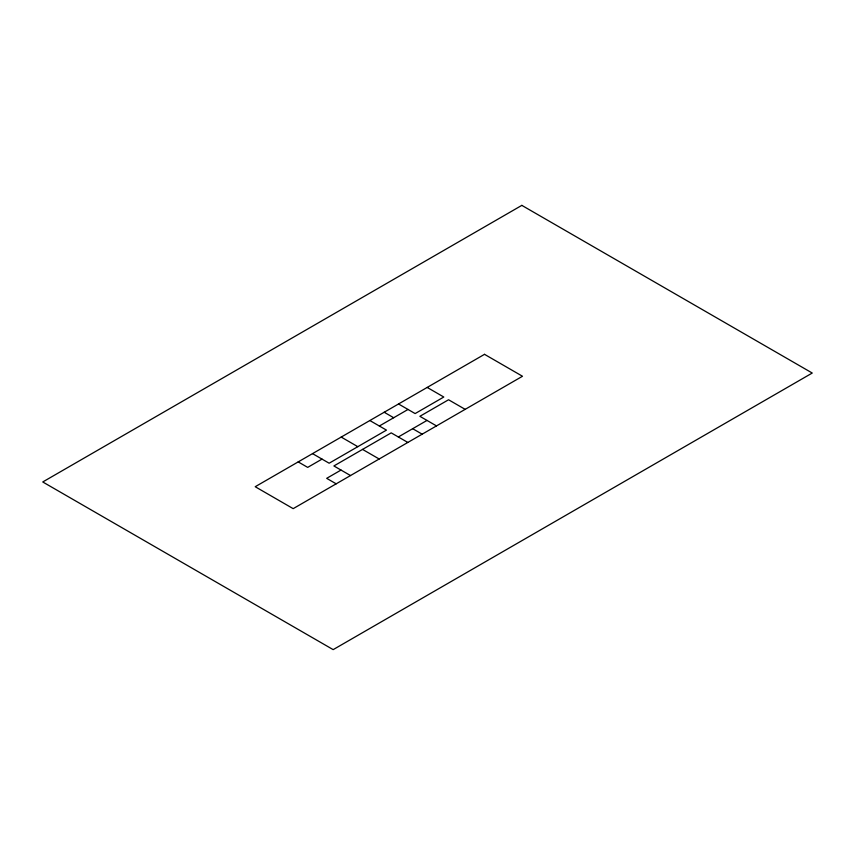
<?xml version="1.0" encoding="UTF-8"?>
<svg xmlns="http://www.w3.org/2000/svg" width="855" height="855" viewBox="0 0 855 855"><rect width="100%" height="100%" fill="white"/><g stroke="black" fill="none" stroke-linecap="round" stroke-linejoin="round"><path stroke-width="1.28" d="M322.025 459.103L307.693 467.386L298.203 461.903M379.353 426.004L408.017 409.46M341.017 470.068L326.685 478.34L336.175 483.823M398.345 436.969L427.008 420.425M427.19 387.433L443.798 397.019L415.135 413.574L398.526 403.977M465.163 409.353L448.554 399.766L419.88 416.31L436.499 425.908M384.194 412.249L393.685 417.732M412.676 428.697L422.167 434.18M369.862 420.532L386.471 430.118L329.143 463.218L312.535 453.631M407.835 442.452L391.216 432.865L333.888 465.954L350.507 475.551M341.198 437.076L357.807 446.673M362.552 449.409L379.171 458.996M521.828 205.371L42.75 481.964L333.172 649.629L812.25 373.037L521.828 205.371M484.518 354.333L255.207 486.719L293.18 508.65L522.49 376.253L484.518 354.333"/></g></svg>
